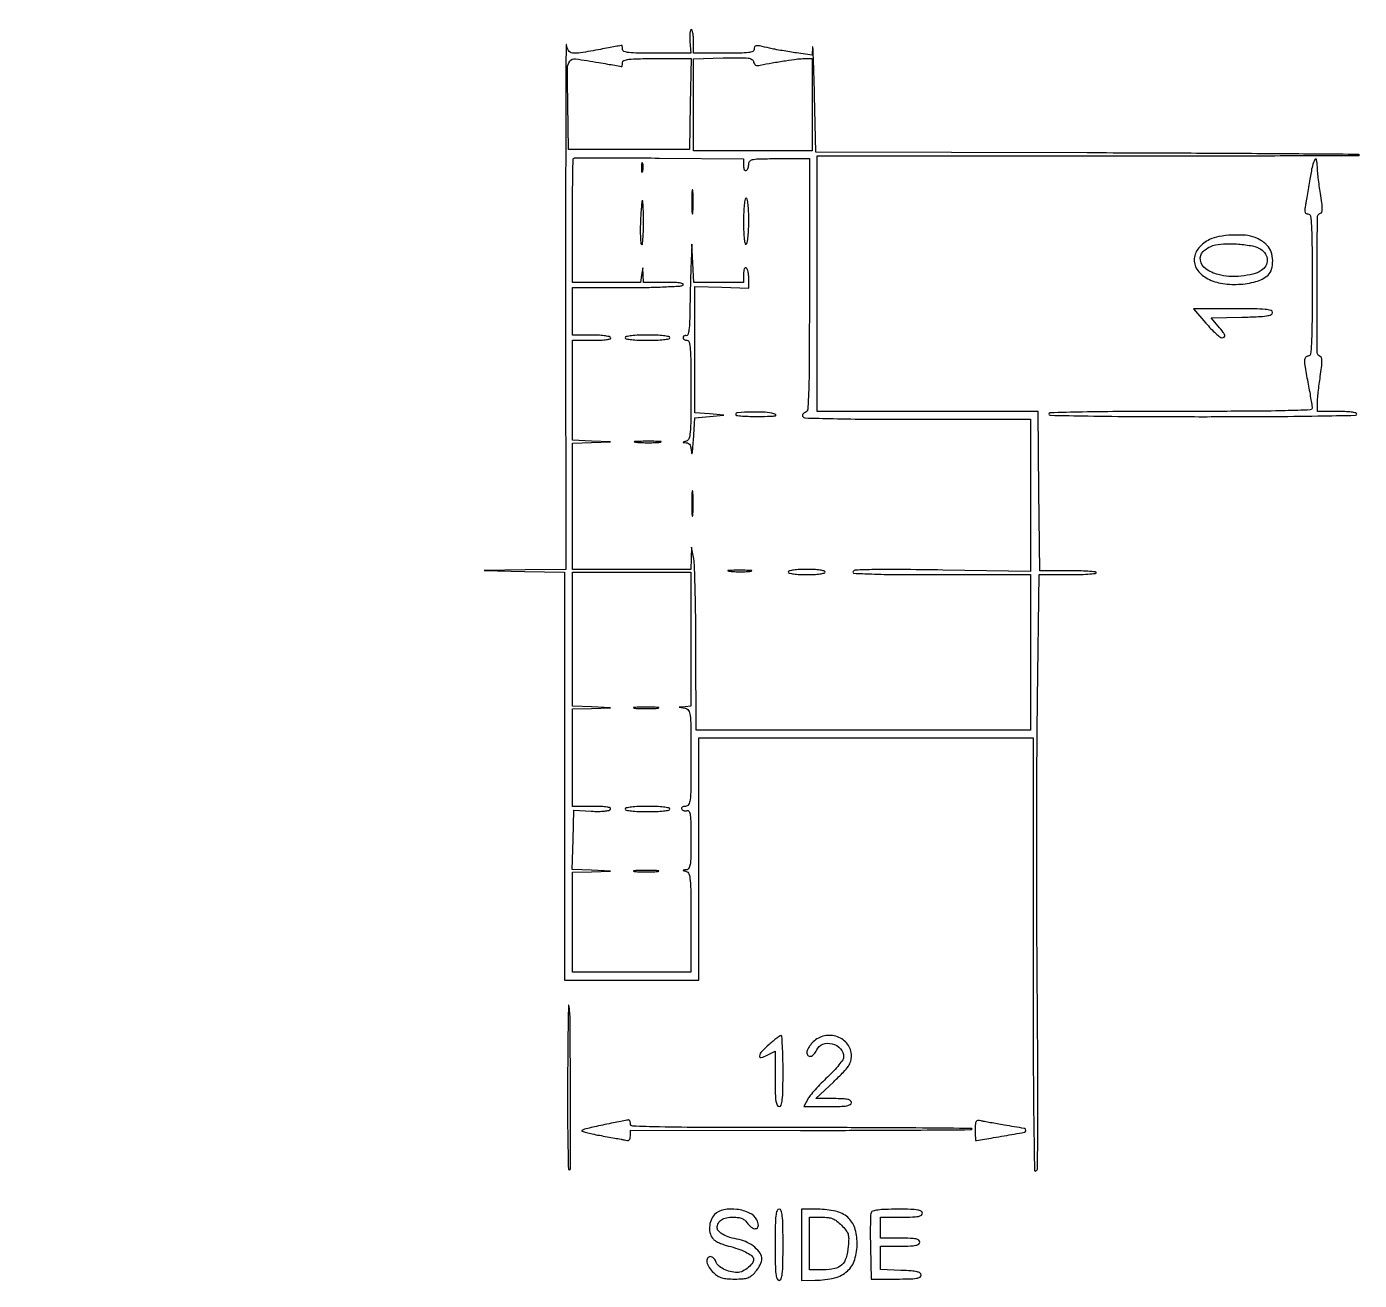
# Model space of a CAD drawing. Extents: x 0 to 1016, y 23 to 955.
# Drawn here: x 510 to 1016, y 25 to 501 of the extents above; entities that cross this region are included whole.
import ezdxf

# ---------------------------------------------------------------- set-up
doc = ezdxf.new("R2010")
doc.units = 0
doc.header["$MEASUREMENT"] = 0
doc.layers.get('0').update_dxf_attribs({"linetype": 'CONTINUOUS'})

msp = doc.modelspace()

# ---------------------------------------------------------------- linework, layer by layer
msp.add_lwpolyline([(357.25, 921.223396, -0.000016), (466.643974, 921.326035, -0.000026)], format="xyb")
for points in [[(761.644221, 495.5), (762.019093, 491), (749.009546, 491, -0.003677), (741.913574, 491.052185, -0.025026), (738.418258, 491.278825, -0.056659), (736.557398, 491.71059, -0.317466), (736, 492.5, 0.01567), (735.981975, 493.075017, 0.025629), (735.926563, 493.559325, 0.023351), (735.848039, 493.924402, 0.34055), (735.75, 493.999829, 0.04554), (735.554487, 493.981849, 0.000164), (733.271034, 493.559133, 0.000874), (730.684689, 493.074789, 0.000549), (727.662032, 492.499829, -0.006328), (720.022116, 491.137884, -0.074679), (717.01509, 491.093742, -0.221468), (715.503974, 492.062964, -0.110365), (714.71862, 494.25, 0.937646), (714.5537, 494.239998, 0.000141), (714.458231, 466.803106, 0.000658), (714.398118, 434.854785, 0.000375), (714.405262, 396.249935), (714.5, 294.999869), (699, 294.777997), (683.5, 294.556124), (698.75, 294.252016), (714, 293.947908), (714, 216.473954), (714, 139), (739.5, 139), (765, 139), (765, 185), (765, 231), (828.5, 231), (892, 231), (892, 148.440983, 0.000697), (892.054382, 109.41568, 0.002641), (892.251264, 85.013766, 0.000583), (892.514586, 66.874218, 0.582125), (893.093148, 66.557569, 0.256942), (893.659996, 67.560998, 0.000848), (893.800097, 82.277828, 0.003242), (893.826509, 101.983949, 0.000902), (893.611965, 132.866586, -0.001347), (893.438853, 161.450104, -0.000993), (893.395316, 193.099872, -0.001004), (893.473654, 223.020668, -0.002247), (893.680944, 245.75), (894.324255, 293), (905.162127, 293, 0.006488), (909.317812, 293.053926, 0.010784), (912.816716, 293.220312, 0.004592), (915.724376, 293.448355, 0.38838), (916.001161, 293.75, 0.38902), (915.725528, 294.051589, 0.004668), (912.843827, 294.279688, 0.010874), (909.373436, 294.446074, 0.00654), (905.251161, 294.5), (894.5, 294.5), (894.235337, 324.75), (893.970674, 355), (851.985337, 355), (810, 355), (810, 403.5), (810, 452), (913.166667, 452, 0.00038), (952.697542, 452.030049, 0.000638), (985.905224, 452.122901, 0.000023), (1015.844046, 452.2462, 0.666674), (1015.914947, 452.418386, 0.197005), (1015.501672, 452.59135, 0.000023), (985.363717, 452.811283, 0.000629), (952.021582, 453.011153, 0.000379), (912.498281, 453.168386), (809.5, 453.5), (808.969906, 475, 0.001289), (808.750848, 483.04305, 0.002724), (808.530929, 489.278306, 0.003277), (808.335314, 493.414506, 0.939382), (808.219906, 493.415508), (808, 490.331017), (802.101253, 491.137721, -0.005652), (799.524877, 491.519778, -0.004066), (796.657082, 492.002187, -0.004106), (793.935732, 492.50583, -0.008853), (791.851253, 492.947766, 0.004183), (788.054489, 493.789864, 0.07169), (786.785327, 493.874719, 0.272812), (786.212493, 493.475174, 0.107688), (786, 492.5, -0.303591), (785.479566, 491.72187, -0.065619), (783.833333, 491.282609, -0.028132), (780.719975, 491.053509, -0.004301), (774.5, 491), (763, 491), (763, 495.5, 0.018099), (762.937541, 497.224945, 0.029406), (762.745811, 498.678125, 0.029546), (762.472424, 499.75305, 0.326588), (762.134674, 500, 0.347695), (761.81806, 499.749553, 0.030949), (761.633657, 498.678125, 0.029939), (761.562842, 497.225198, 0.01799)], [(727, 487.5, 0.000455), (730.2765, 486.925925, 0.000728), (733.076562, 486.442154, 0.000127), (735.553574, 486.018558, 0.040936), (735.75, 486.001367, 0.341777), (735.848034, 486.076388, 0.023416), (735.926563, 486.441027, 0.025661), (735.981977, 486.925065, 0.01567), (736, 487.5, -0.317583), (736.557721, 488.289511, -0.056583), (738.420602, 488.721206, -0.025001), (741.919476, 488.947826, -0.003672), (749.023614, 489), (762.047228, 489), (761.773614, 471.75), (761.5, 454.5), (738.5, 454.5), (715.5, 454.5), (715.226386, 471.75, -0.003481), (715.105219, 485.365607, -0.162369), (715.966587, 487.964951, -0.271691), (718.121966, 488.871919, -0.010522)], [(788.319753, 486.471858, -0.009625), (792.818378, 487.361504, -0.006796), (797.903238, 488.194613, -0.006056), (802.575964, 488.837354, -0.031155), (805.183659, 489), (808, 489), (808, 471.5), (808, 454), (785.5, 454), (763, 454), (763, 471.467249), (763, 488.934498), (774.25, 489.217249, -0.003795), (780.823298, 489.332538, -0.034069), (783.700146, 489.165018, -0.098158), (785.160668, 488.67783, -0.221671), (785.819753, 487.748455, 0.085003), (786.097373, 486.988302, 0.145747), (786.581897, 486.526328, 0.121879), (787.309082, 486.3564, 0.050415)], [(782, 448.413845, 0.036197), (782.06883, 447.46432, 0.084391), (782.287716, 446.788245, 0.166044), (782.615633, 446.476439, 0.251273), (783, 446.5, 0.111412), (783.383556, 446.876024, 0.050262), (783.70625, 447.50665, 0.046318), (783.925923, 448.270704, 0.046881), (784, 449.059017, -0.217259), (784.483186, 450.118533, -0.137826), (785.731208, 450.707805, -0.038555), (788.455266, 450.953998, -0.003265), (795.5, 451), (807, 451), (807, 403.106989, -0.000809), (806.955025, 375.315931, -0.007248), (806.738708, 363.118203, -0.00823), (806.387234, 355.904875, -0.29277), (805.436618, 354.614052, 0.069381), (804.885502, 354.309425, 0.099723), (804.515309, 353.894529, 0.123594), (804.382065, 353.437686, 0.148943), (804.495635, 353.007063, 0.25262), (805.32434, 352.530003, 0.001084), (816.022127, 352.259487, 0.004155), (829.475725, 352.060323, 0.001623), (848.059017, 352), (891, 352), (891, 323.110892), (891, 294.221783), (857.648662, 294.755941, 0.001744), (841.595624, 294.957032, 0.006743), (831.633614, 294.912716, 0.003813), (824.604247, 294.733003, 0.251095), (823.589645, 294.145049, 0.569967), (823.905697, 293.541677, 0.004469), (830.570098, 293.25321, 0.006973), (840.386476, 293.053194, 0.001607), (856.940983, 293), (891, 293), (891, 263.5), (891, 234), (827.5, 234), (764, 234), (763.925877, 264.25, 0.002415), (763.839124, 276.1648, 0.003265), (763.638319, 286.935937, 0.002213), (763.370996, 295.965715, 0.035533), (763.051043, 299), (762.250333, 303.5), (762.125167, 299.25), (762, 295), (739.5, 295), (717, 295), (717, 319), (717, 343), (724.25, 343.198697), (731.5, 343.397394), (724.25, 343.742507), (717, 344.087619), (717, 363.04381), (717, 382), (724.559017, 382, 0.009482), (727.741738, 382.060363, 0.026296), (729.970472, 382.262633, 0.039212), (731.339092, 382.570797, 0.490637), (731.5, 383, 0.208873), (730.931362, 383.393547, 0.015512), (729.0246, 383.70625, 0.019448), (726.645108, 383.927313, 0.013438), (723.940983, 384), (717, 384), (717, 393), (717, 402), (737.25, 402.015313, 0.00433), (745.217705, 402.090344, 0.006791), (752.064717, 402.307191, 0.003354), (757.792772, 402.605028, 0.129486), (759, 403, 0.54255), (759.001188, 403.416612, 0.109074), (758.149305, 403.739353, 0.029154), (755.967769, 403.928673, 0.006605), (752.25, 403.984687), (744, 404), (743.850168, 406.75), (743.700336, 409.5), (743.283746, 406.75), (742.867155, 404), (729.933578, 404), (717, 404), (717, 427.333333, -0.001668), (717.029936, 436.308999, -0.002707), (717.1221, 443.934896, -0.000418), (717.245852, 450.683577, -0.19362), (717.415658, 451.083333, -0.197875), (717.819117, 451.251969, -0.000227), (727.133992, 451.296195, -0.002006), (737.584493, 451.299128, -0.001226), (749.915658, 451.222862), (782, 450.945723)], [(997.153026, 443.25, -0.001113), (996.640025, 440.081244, -0.001172), (996.121526, 436.96875, -0.00112), (995.661987, 434.286099, -0.00528), (995.378569, 432.75, 0.027042), (995.190645, 431.406189, 0.112232), (995.303122, 430.600203, 0.193546), (995.708035, 430.160783, 0.111428), (996.420545, 430, -0.369542), (997.33484, 429.217383, -0.024119), (997.735375, 425.476375, -0.01316), (997.954642, 418.650945, -0.001449), (998, 403, -0.001547), (997.952891, 387.776113, -0.012328), (997.736111, 380.75, -0.019177), (997.359912, 376.753138, -0.376004), (996.5, 376, 0.232362), (995.507913, 375.512639, 0.165881), (995.101758, 374.32215, 0.043408), (995.326281, 371.740321, 0.003891), (996.499829, 365.337968, -0.00272), (997.074313, 362.244691, -0.003652), (997.559133, 359.435216, -0.002531), (997.936265, 357.076054, -0.038349), (997.999829, 356.25, -0.403972), (997.318827, 355.544477, -0.002559), (987.749999, 355.256249, -0.005245), (973.633503, 355.05147, -0.001004), (948, 355, 0.001348), (926.207481, 354.941242, 0.003651), (910.75, 354.745, 0.000736), (898.470412, 354.48133, 0.40751), (898, 354, 0.408581), (898.474649, 353.516115, 0.000544), (912.875, 353.254274, 0.003129), (930.942322, 353.058503, 0.001145), (956.5, 353, 0.001145), (982.057678, 353.058503, 0.003129), (1000.125, 353.254274, 0.000544), (1014.525351, 353.516115, 0.408581), (1015, 354, 0.354925), (1014.667147, 354.409838, 0.018508), (1012.875, 354.716667, 0.02162), (1010.477527, 354.931377, 0.011522), (1007.5, 355), (1000, 355), (1000, 358.058447, -0.021491), (1000.07039, 359.695333, -0.005579), (1000.326096, 362.320212, -0.005663), (1000.685151, 365.308171, -0.005752), (1001.110113, 368.271743, 0.008117), (1001.587612, 371.71764, 0.030374), (1001.720225, 373.898636, 0.049835), (1001.584136, 375.260627, 0.268665), (1001.110113, 375.796629, -0.321972), (999.948366, 377.403242, -0.001082), (999.924892, 403.011152, -0.001083), (1000.012322, 428.618146, -0.321283), (1001.178037, 430.226012, 0.254225), (1001.69438, 430.779001, 0.063395), (1001.856073, 432.049165, 0.033405), (1001.714123, 434.17148, 0.007525), (1001.178037, 437.751974, -0.00612), (1000.727074, 440.707211, -0.006025), (1000.346048, 443.687958, -0.005938), (1000.074731, 446.307355, -0.022838), (1000, 447.942629, 0.052989), (999.723598, 450.54343, 0.678467), (999.041666, 450.658232, 0.083769), (998.088734, 448.259708, 0.013189)], [(743.194949, 447.5, 0.012823), (743.235556, 446.431793, 0.080377), (743.356533, 445.900903, 0.597527), (743.51666, 445.883358, 0.087174), (743.692991, 446.269032, 0.037336), (743.832894, 447.036634, 0.029507), (743.872264, 447.880008, 0.030339), (743.814405, 448.671085, 0.06278), (743.655937, 449.269032, 0.31318), (743.47713, 449.386009, 0.333666), (743.315079, 449.257153, 0.052471), (743.212705, 448.580113, 0.014395)], [(762.34281, 434.5, 0.003921), (762.36764, 431.635274, 0.022011), (762.460299, 430.106202, 0.807686), (762.59156, 430.092045, 0.057523), (762.733497, 430.776433, 0.013671), (762.852417, 432.684837, 0.00893), (762.889991, 434.890462, 0.008983), (762.849527, 437.043501, 0.016947), (762.726893, 438.776433, 0.153636), (762.586732, 439.099419, 0.661512), (762.45291, 439.056202, 0.018464), (762.364217, 437.373175, 0.004138)], [(782, 426.940983, 0.007767), (782.059776, 423.093281, 0.021716), (782.260541, 420.403235, 0.027966), (782.562879, 418.681591, 0.512571), (783, 418.5, 0.218668), (783.395703, 419.095281, 0.011541), (783.70625, 421.416025, 0.016428), (783.927457, 424.279817, 0.01106), (784, 427.559017, 0.009924), (783.932649, 430.95187, 0.019558), (783.720383, 433.639754, 0.015837), (783.417036, 435.65245, 0.362066), (783, 436, 0.365999), (782.578862, 435.644045, 0.014358), (782.277597, 433.485246, 0.018397), (782.066655, 430.606778, 0.009091)], [(742.826147, 426.901394, 0.008856), (742.755429, 423.764325, 0.013578), (742.816118, 421.046507, 0.007988), (742.962718, 418.81007, 0.239106), (743.25, 418.342377, 0.542491), (743.547884, 418.483911, 0.010194), (743.779688, 420.531423, 0.014853), (743.946459, 423.19026, 0.008235), (744, 426.440983, 0.004642), (743.969533, 429.72287, 0.007729), (743.875493, 432.485789, 0.002384), (743.747748, 434.838239, 0.397031), (743.576147, 435, 0.384391), (743.39824, 434.839516, 0.002634), (743.180995, 432.621034, 0.008127), (742.981679, 430.006669, 0.004897)], [(959.020264, 420.248446, 0.097813), (954.941029, 417.078457, 0.157644), (953.232632, 413.065197, 0.169414), (954.247113, 409.023153, 0.115676), (957.714322, 405.734836, 0.088199), (963.211184, 403.711783, 0.055344), (970.064409, 403.257875, 0.056371), (976.6384, 404.298964, 0.112541), (981.25, 406.781415, 0.147571), (982.62018, 408.967803, 0.073263), (983.017238, 412.246412, 0.0714), (982.446529, 415.60525, 0.119193), (980.960066, 418.039934, 0.031168), (979.995486, 418.891209, 0.019846), (978.777596, 419.762656, 0.019929), (977.509793, 420.525269, 0.034605), (976.394967, 421.039934, 0.071536), (972.6843, 421.871629, 0.030806), (967.602392, 421.953304, 0.030761), (962.567208, 421.41235, 0.07441)], [(762.077195, 412, 0.004301), (761.945177, 408.751624, 0.001596), (761.813308, 404.178125, 0.001581), (761.701146, 399.187841, 0.001907), (761.628498, 394.5, -0.005392), (761.507986, 389.136647, -0.023576), (761.253265, 385.975047, -0.038814), (760.868401, 384.125194, -0.38944), (760.25, 383.75, 0.077768), (759.772455, 383.770151, 0.10725), (759.367188, 383.632812, 0.125576), (759.098139, 383.361134, 0.133456), (759, 383, 0.148195), (759.115568, 382.618646, 0.098894), (759.440625, 382.29375, 0.082425), (759.926543, 382.074694, 0.064853), (760.5, 382, -0.352755), (761.325457, 381.334865, -0.033813), (761.730187, 378.595554, -0.017443), (761.950907, 373.605704, -0.002331), (762, 363.073324, -0.00207), (761.953409, 351.819947, -0.020442), (761.720844, 347.09284, -0.052519), (761.234736, 344.631369, -0.259411), (760.25, 343.689326, 0.001923), (759.073823, 343.377121, 0.339035), (759, 343.280763, 0.392517), (759.076061, 343.198801, 0.002113), (760.25, 343.116001, -0.128893), (761.078079, 342.839227, -0.132652), (761.653218, 342.194086, -0.080011), (762.009542, 341.060875, -0.023836), (762.186303, 339.25, 0.258543), (762.327492, 339.022607, 0.521672), (762.483466, 339.098437, 0.018171), (762.706377, 340.943028, 0.004426), (762.936303, 344), (763.5, 352.5), (769, 353.056398), (774.5, 353.612796), (769, 354.056398), (763.5, 354.5), (763.5, 378.458565), (763.5, 402.417129), (773.75, 402.128773), (784, 401.840417), (784, 405.361192, 0.026319), (783.926614, 406.754416, 0.032967), (783.70625, 408.029286, 0.034839), (783.386871, 409.037693, 0.161598), (783, 409.5, 0.297719), (782.608231, 409.490145, 0.145541), (782.281216, 409.083987, 0.069343), (782.066344, 408.243706, 0.027979), (782, 407.059017), (782, 404), (772.54381, 404), (763.087619, 404), (762.742507, 411.25), (762.397394, 418.5)], [(978.499752, 416.59212, -0.106581), (980.300337, 414.766144, -0.138474), (980.971069, 412.525347, -0.140962), (980.366963, 410.294349, -0.112025), (978.626483, 408.490918, -0.084621), (975.532135, 407.1416, -0.036876), (971.099021, 406.386817, -0.036315), (966.35978, 406.280985, -0.053349), (962.247326, 406.931438, -0.091181), (957.642473, 409.129335, -0.193947), (955.5794, 412.416506, -0.240924), (956.571494, 415.675585, -0.126708), (960.273083, 417.947034, -0.065688), (964.369358, 418.638091, -0.027543), (969.97195, 418.530909, -0.026333), (975.365994, 417.84296, -0.100469)], [(957.633096, 388.5, 0.012681), (959.547344, 386.393189, 0.017678), (961.371221, 384.615625, 0.014187), (962.949327, 383.262445, 0.171771), (963.690725, 383, 0.133617), (964.613704, 383.251135, 0.347495), (964.847119, 383.851877, 0.090591), (964.242047, 385.017018, 0.010084), (962.351525, 387.355644), (959.70305, 390.5), (971.351525, 390.781735, 0.004562), (977.499293, 390.986571, 0.026678), (980.718655, 391.295852, 0.055896), (982.476341, 391.764929, 0.308878), (983, 392.531735, 0.337362), (982.403951, 393.314589, 0.043053), (980.186152, 393.725623, 0.021158), (976.13019, 393.948488, 0.003146), (967.94237, 394), (952.884741, 394)], [(737, 383, 0.362465), (737.348392, 382.582553, 0.015687), (739.375, 382.279412, 0.019442), (742.081088, 382.06728, 0.009838), (745.5, 382, 0.009838), (748.918912, 382.06728, 0.019442), (751.625, 382.279412, 0.015687), (753.651608, 382.582553, 0.362465), (754, 383, 0.362465), (753.651608, 383.417447, 0.015687), (751.625, 383.720588, 0.019442), (748.918912, 383.93272, 0.009838), (745.5, 384, 0.009838), (742.081088, 383.93272, 0.019442), (739.375, 383.720588, 0.015687), (737.348392, 383.417447, 0.362465)], [(779.006088, 353.75, 0.386485), (779.271997, 353.452559, 0.006978), (781.572101, 353.245561, 0.013368), (784.395424, 353.106928, 0.008038), (787.75, 353.085953, 0.003459), (792.278522, 353.161775, 0.037232), (794.102523, 353.341267, 0.610153), (794.204636, 353.668383, 0.120916), (793.5, 354.087899, 0.061907), (790.173138, 354.668174, 0.018086), (784.969257, 354.735096, 0.009681), (779.727401, 354.51129, 0.393814)], [(741.280173, 343.263728, 0.012009), (743.417397, 343.147278, 0.007758), (745.895745, 343.110349, 0.007799), (748.320819, 343.14967, 0.014578), (750.280173, 343.269269, 0.131812), (750.652585, 343.406153, 0.702197), (750.616676, 343.536946, 0.016184), (748.731847, 343.623869, 0.003584), (745.5, 343.645045, 0.003413), (742.276628, 343.621056, 0.018965), (740.547926, 343.530747, 0.826233), (740.53509, 343.402311, 0.052772)], [(762.349414, 320, 0.003751), (762.372277, 316.952816, 0.018707), (762.461859, 315.245313, 0.76997), (762.592873, 315.223005, 0.084525), (762.732205, 315.75, 0.014123), (762.851512, 317.684912, 0.008335), (762.890106, 320, 0.008335), (762.851512, 322.315088, 0.014123), (762.732205, 324.25, 0.084525), (762.592873, 324.776995, 0.76997), (762.461859, 324.754687, 0.018707), (762.372277, 323.047184, 0.003751)], [(762, 268.5), (762, 243), (759.75, 242.863818), (757.5, 242.727636), (759.75, 242.294267, -0.205373), (761.052781, 241.411773, -0.113376), (761.713601, 239.570081, -0.028084), (761.960923, 235.622057, -0.001603), (762, 223.430449, -0.001655), (761.960602, 211.530179, -0.026165), (761.72207, 207.487773, -0.106032), (761.114405, 205.669514, -0.265216), (759.940983, 205, 0.045615), (759.158946, 204.928507, 0.117999), (758.644484, 204.700461, 0.204673), (758.447545, 204.352373, 0.167716), (758.542134, 203.931826, 0.109884), (758.900093, 203.564485, 0.081902), (759.419289, 203.33511, 0.076891), (760.017004, 203.27569, 0.078162), (760.601151, 203.400442, -0.396757), (761.310964, 203.109493, -0.074916), (761.731208, 201.630368, -0.027706), (761.949516, 198.598101, -0.004118), (762, 192.468615, -0.00375), (761.949959, 185.797098, -0.033745), (761.709324, 182.885677, -0.1001), (761.186245, 181.450306, -0.243553), (760.25, 180.883999, 0.002113), (759.076061, 180.801199, 0.392517), (759, 180.719237, 0.339035), (759.073823, 180.622879, 0.001923), (760.25, 180.310674, -0.259411), (761.234736, 179.368631, -0.052519), (761.720844, 176.90716, -0.020442), (761.953409, 172.180053, -0.00207), (762, 160.926676), (762, 142), (739.5, 142), (717, 142), (717, 161), (717, 180), (724.25, 180.198697), (731.5, 180.397394), (724.217665, 180.743159), (716.935329, 181.088924), (717.217665, 192.294462), (717.5, 203.5), (724.138255, 203.164684, 0.013181), (726.920636, 203.09759, 0.025006), (729.158232, 203.214618, 0.02632), (730.820032, 203.474081, 0.205239), (731.447272, 203.914684, 0.459455), (731.293034, 204.399848, 0.061412), (730.118359, 204.736289, 0.030585), (727.960024, 204.942222, 0.008494), (724.559017, 205), (717, 205), (717, 223.5), (717, 242), (724.25, 242.198697), (731.5, 242.397394), (724.25, 242.742507), (717, 243.087619), (717, 268.54381), (717, 294), (739.5, 294), (762, 294)], [(776.776433, 294.266503, 0.013671), (778.684837, 294.147583, 0.00893), (780.890462, 294.110009, 0.008983), (783.043501, 294.150473, 0.016947), (784.776433, 294.273107, 0.153636), (785.099419, 294.413268, 0.661512), (785.056202, 294.54709, 0.018464), (783.373175, 294.635783, 0.004138), (780.5, 294.65719, 0.003921), (777.635274, 294.63236, 0.022011), (776.106202, 294.539701, 0.807686), (776.092045, 294.40844, 0.057523)], [(799, 294, 0.350432), (799.323933, 293.594567, 0.020168), (801, 293.285714, 0.022889), (803.243014, 293.069433, 0.01259), (806, 293, 0.01259), (808.756986, 293.069433, 0.022889), (811, 293.285714, 0.020168), (812.676067, 293.594567, 0.350432), (813, 294, 0.350432), (812.676067, 294.405433, 0.020168), (811, 294.714286, 0.022889), (808.756986, 294.930567, 0.01259), (806, 295, 0.01259), (803.243014, 294.930567, 0.022889), (801, 294.714286, 0.020168), (799.323933, 294.405433, 0.350432)], [(740.75, 242.267795, 0.014123), (742.684912, 242.148488, 0.008335), (745, 242.109894, 0.008335), (747.315088, 242.148488, 0.014123), (749.25, 242.267795, 0.084525), (749.776995, 242.407127, 0.76997), (749.754687, 242.538141, 0.018707), (748.047184, 242.627723, 0.003751), (745, 242.650586, 0.003751), (741.952816, 242.627723, 0.018707), (740.245313, 242.538141, 0.76997), (740.223005, 242.407127, 0.084525)], [(737, 204, 0.362465), (737.348392, 203.582553, 0.015687), (739.375, 203.279412, 0.019442), (742.081088, 203.06728, 0.009838), (745.5, 203, 0.009838), (748.918912, 203.06728, 0.019442), (751.625, 203.279412, 0.015687), (753.651608, 203.582553, 0.362465), (754, 204, 0.362465), (753.651608, 204.417447, 0.015687), (751.625, 204.720588, 0.019442), (748.918912, 204.93272, 0.009838), (745.5, 205, 0.009838), (742.081088, 204.93272, 0.019442), (739.375, 204.720588, 0.015687), (737.348392, 204.417447, 0.362465)], [(740.75, 180.267795, 0.014123), (742.684912, 180.148488, 0.008335), (745, 180.109894, 0.008335), (747.315088, 180.148488, 0.014123), (749.25, 180.267795, 0.084525), (749.776995, 180.407127, 0.76997), (749.754687, 180.538141, 0.018707), (748.047184, 180.627723, 0.003751), (745, 180.650586, 0.003751), (741.952816, 180.627723, 0.018707), (740.245313, 180.538141, 0.76997), (740.223005, 180.407127, 0.084525)], [(715.136182, 99.25, 0.002179), (715.13786, 86.883718, 0.003634), (715.260316, 76.473259, 0.000532), (715.444697, 67.298545, 0.407794), (715.75, 66.999392, 0.414868), (716.276138, 67.525852, 0.000163), (716.225123, 96.687921, 0.000915), (716.118797, 123.911672, 0.041645), (715.620248, 129.5, 0.908526), (715.476859, 129.489019, 0.000838), (715.334552, 121.439063, 0.001907), (715.213211, 111.482275, 0.001037)], [(791.75, 114.602396, 0.02025), (788.889004, 111.859634, 0.147347), (788.031427, 110.185546, 0.549186), (788.662649, 109.600813, 0.055055), (791, 110.5), (794, 112.05136), (794, 101.52568, 0.004825), (794.054575, 95.87084, 0.030573), (794.285627, 93.00428, 0.07234), (794.72974, 91.493921, 0.29308), (795.5, 91, 0.32143), (796.292864, 91.568428, 0.054088), (796.722222, 93.5, 0.024158), (796.948179, 97.119331, 0.003511), (797, 104.5, 0.005208), (796.946107, 109.673601, 0.008709), (796.779688, 114.022147, 0.003025), (796.552983, 117.690598, 0.410608), (796.25, 117.958373, 0.138727), (795.795098, 117.801979, 0.008489), (794.61875, 116.955384, 0.012114), (793.241133, 115.875089, 0.008641)], [(808.454545, 115.545455, 0.028546), (807.515147, 114.4922, 0.030224), (806.721023, 113.357955, 0.031702), (806.163255, 112.304656, 0.106302), (806, 111.545455, 0.183005), (806.439693, 110.384375, 0.27993), (807.438372, 110.074462, 0.150091), (808.750793, 110.86643, 0.075736), (809.818046, 112.5, -0.201124), (812.156397, 114.66237, -0.15125), (815.692946, 114.836297, -0.14569), (818.802788, 112.970355, -0.187405), (820, 109.888354, -0.148011), (819.667752, 108.790564, -0.020563), (818.252459, 106.844946, -0.021569), (816.296523, 104.583792, -0.015202), (813.916415, 102.209783, 0.010969), (811.48166, 99.822044, 0.011546), (809.196267, 97.369436, 0.011246), (807.324824, 95.167941, 0.04981), (806.390735, 93.75), (804.94864, 91), (813.97432, 91, 0.005924), (818.759713, 91.056695, 0.035263), (821.24572, 91.291548, 0.084287), (822.551476, 91.742984, 0.274003), (823, 92.5, 0.236822), (822.632219, 93.232944, 0.105784), (821.624521, 93.694923, 0.045774), (819.717921, 93.939517, 0.008921), (816.25, 94.002872), (809.5, 94.005744), (816.25, 100.437265, 0.008654), (819.971749, 104.108384, 0.044447), (821.806583, 106.349253, 0.07837), (822.695122, 108.232487, 0.071227), (823, 110.361813, 0.165928), (821.530325, 114.66853, 0.143659), (817.649948, 117.48418, 0.136806), (812.707466, 117.832802, 0.147019)], [(729.313063, 84.154831, 0.005183), (726.134722, 83.478023, 0.007671), (723.364016, 82.813129, 0.003959), (721.042999, 82.198722, 0.134862), (720.557537, 81.91114, 0.553675), (720.628123, 81.626928, 0.011872), (722.287281, 81.127655, 0.015799), (724.501232, 80.59299, 0.008642), (727.244474, 80.070866, -0.001574), (730.187256, 79.553759, -0.00174), (733.029627, 79.034852, -0.001614), (735.45322, 78.575578, -0.008957), (736.75, 78.301317, 0.039786), (737.895888, 78.131876, 0.17325), (738.545842, 78.315836, 0.190639), (738.895672, 78.855513, 0.049632), (739, 79.903929), (739, 82.024675), (803.618066, 81.963736, 0.000796), (828.433353, 81.979836, 0.001311), (849.415726, 82.08185, 0.000098), (868.247686, 82.226466, 0.196867), (868.784732, 82.451399, 0.664967), (868.692616, 82.676617, 0.000101), (850.029473, 82.838848, 0.001333), (829.117575, 82.960622, 0.000789), (804.166667, 83, -0.000594), (766.754849, 83.04445, -0.005159), (750.111111, 83.255754, -0.003891), (739.894329, 83.570487, -0.402959), (739, 84.5, 0.048435), (738.944924, 85.067231, 0.074334), (738.779688, 85.531419, 0.102074), (738.535827, 85.824599, 0.202645), (738.25, 85.904831, 0.016362), (737.709649, 85.818218, 0.000428), (735.3154, 85.351511, 0.000902), (732.504453, 84.795814, 0.000616)], [(870, 82.019052, 0.005834), (870.017953, 80.480432, 0.009837), (870.073437, 79.1911, 0.003882), (870.149266, 78.116429, 0.433042), (870.25, 78.035755, 0.006926), (870.448929, 78.067024, 0.000015), (873.510938, 78.591985, 0.000101), (876.956637, 79.183549, 0.000063), (881, 79.879091, 0.002863), (888.710793, 81.252008, 0.361877), (889.294817, 81.953271, 0.363741), (888.710161, 82.65061, 0.002872), (881, 83.970929, -0.001672), (878.346476, 84.418774, -0.001775), (875.748437, 84.875698, -0.001689), (873.514389, 85.284583, -0.00817), (872.25, 85.541859, 0.057909), (870.991555, 85.669892, 0.252178), (870.35909, 85.317483, 0.129956), (870.060924, 84.386417, 0.012865)], [(771, 50, 0.104833), (769.636463, 47.9028, 0.079979), (769.069591, 45.216519, 0.082599), (769.37889, 42.572908, 0.126698), (770.545002, 40.597855, 0.068548), (771.422025, 39.933188, 0.022538), (772.871378, 39.203214, 0.02197), (774.571836, 38.528825, 0.023182), (776.295002, 38.019718, -0.020988), (779.861167, 36.983085, -0.034468), (782.762534, 35.777663, -0.04059), (784.850666, 34.515129, -0.157917), (785.732324, 33.3125, -0.232641), (785.521692, 31.79359, -0.066653), (783.894939, 29.968681, -0.06294), (781.662038, 28.493209, -0.115055), (779.547053, 28, -0.061715), (776.952492, 28.321472, -0.056896), (774.437848, 29.268615, -0.062081), (772.449444, 30.622806, -0.136226), (771.451834, 32.151757, 0.065637), (771.120552, 32.858342, 0.06511), (770.616711, 33.457079, 0.070931), (770.024122, 33.862136, 0.114995), (769.432612, 34, 0.265017), (768.34484, 33.379892, 0.182303), (768.093353, 31.948381, 0.09823), (768.910922, 29.916645, 0.059621), (770.580564, 27.924314, 0.04675), (772.151963, 26.702839, 0.069123), (773.737028, 25.977246, 0.054304), (775.728423, 25.609175, 0.018569), (778.667148, 25.5, 0.016755), (781.785369, 25.604518, 0.068476), (783.636407, 25.986976, 0.089321), (785.059586, 26.799301, 0.040924), (786.586584, 28.305764, 0.031302), (787.510216, 29.526354, 0.029791), (788.291059, 30.87248, 0.031148), (788.834678, 32.144783, 0.085587), (789, 33.103513, 0.152717), (788.325181, 35.261357, 0.064699), (786.268561, 37.534622, 0.059675), (783.428729, 39.423591, 0.070695), (780.378406, 40.456833, -0.025204), (776.842182, 41.306639, -0.051792), (774.210692, 42.387498, -0.073851), (772.551172, 43.624781, -0.198212), (772, 44.960515, -0.118704), (772.415281, 46.685101, -0.129347), (773.562915, 47.967829, -0.098578), (775.475153, 48.747479, -0.047691), (778.116593, 49, -0.034779), (779.998768, 48.868923, -0.070439), (781.42312, 48.459801, -0.077688), (782.588162, 47.704117, -0.051012), (783.666593, 46.519198, 0.085607), (785.368499, 44.890079, 0.251685), (786.929856, 44.73401, 0.323978), (787.63613, 45.884214, 0.104241), (787.042443, 47.920694, 0.161798), (784.266293, 50.551817, 0.077372), (779.493077, 51.941609, 0.076796), (774.481436, 51.819311, 0.153107)], [(794, 38.5, 0.003511), (794.051821, 31.119331, 0.024158), (794.277778, 27.5, 0.054088), (794.707136, 25.568428, 0.32143), (795.5, 25, 0.32143), (796.292864, 25.568428, 0.054088), (796.722222, 27.5, 0.024158), (796.948179, 31.119331, 0.003511), (797, 38.5, 0.003511), (796.948179, 45.880669, 0.024158), (796.722222, 49.5, 0.054088), (796.292864, 51.431572, 0.32143), (795.5, 52, 0.32143), (794.707136, 51.431572, 0.054088), (794.277778, 49.5, 0.024158), (794.051821, 45.880669, 0.003511)], [(804, 38.5), (804, 25), (809.25, 25.056442, 0.055186), (816.542443, 25.943245, 0.124498), (821.447765, 28.49074, 0.138423), (824.23863, 32.854643, 0.075551), (825.151752, 39.193417, 0.07675), (824.214113, 44.968868, 0.137684), (821.569978, 48.936886, 0.122826), (816.998035, 51.230192, 0.05459), (810.25, 51.985258), (804, 52)], [(830.435221, 50.691784, 0.084245), (830.245398, 49.747185, 0.003431), (830.163923, 46.259957, 0.00591), (830.144519, 42.11198, 0.004146), (830.216605, 37.441784), (830.5, 25.5), (840, 25.5, 0.005528), (845.060229, 25.555948, 0.033635), (847.666667, 25.789474, 0.080293), (849.036487, 26.238626, 0.280451), (849.5, 27, 0.254416), (849.09112, 27.751554, 0.086977), (847.909656, 28.252125, 0.03953), (845.713255, 28.580084, 0.007884), (841.75, 28.792064), (834, 29.084129), (834, 33.542064), (834, 38), (841.5, 38, 0.007659), (845.402218, 38.059778, 0.041714), (847.5, 38.3, 0.098409), (848.603958, 38.758417, 0.250296), (849, 39.5, 0.250296), (848.603958, 40.241583, 0.098409), (847.5, 40.7, 0.041714), (845.402218, 40.940222, 0.007659), (841.5, 41), (834, 41), (834, 45), (834, 49), (842, 49, 0.006994), (846.191484, 49.05863, 0.039364), (848.416667, 49.296875, 0.093584), (849.586019, 49.753078, 0.258593), (850, 50.5, 0.280864), (849.535517, 51.261656, 0.080036), (848.161436, 51.710656, 0.033533), (845.547032, 51.944098, 0.005504), (840.468615, 52, 0.007187), (835.91362, 51.934523, 0.025232), (832.990457, 51.702519, 0.036374), (831.122852, 51.319324, 0.236597)], [(819.199742, 45.954104, -0.027131), (820.899479, 44.059167, -0.091896), (821.683462, 42.602083, -0.082477), (821.93685, 40.876026, -0.019245), (821.768638, 37.943973, -0.046487), (820.922491, 33.513257, -0.133255), (819.307737, 30.859064, -0.138681), (816.618106, 29.446188, -0.052067), (812.345012, 29), (807, 29), (807, 39), (807, 49), (811.576923, 49, -0.027451), (814.07988, 48.862479, -0.067694), (815.860928, 48.417255, -0.070173), (817.420363, 47.523849, -0.031266)]]:
    msp.add_lwpolyline(points, format="xyb", close=True)

doc.saveas('drawing.dxf')
